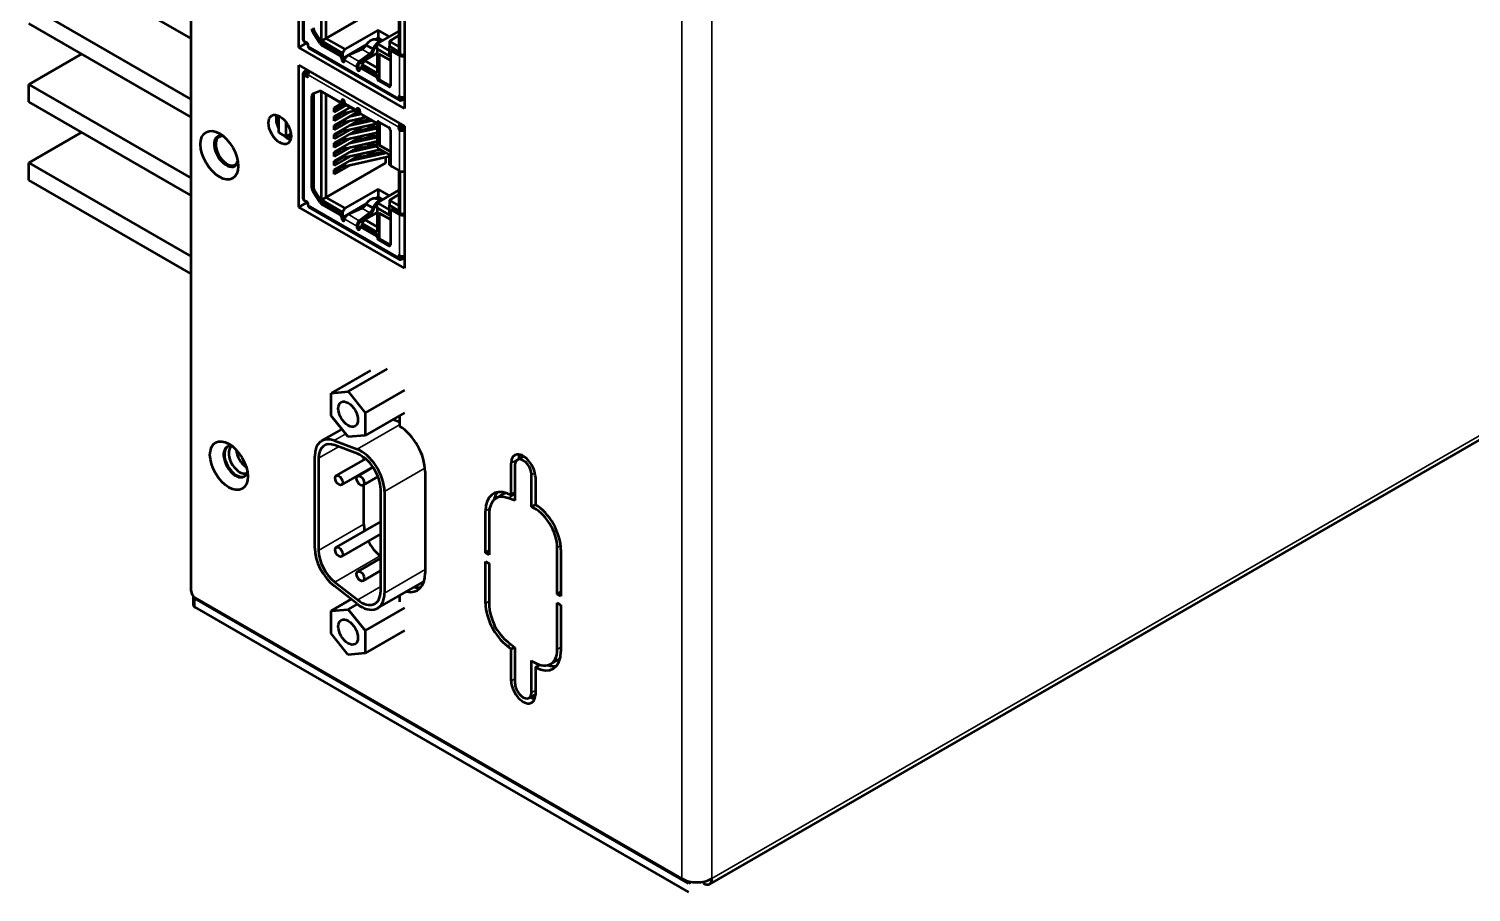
# Model space of a CAD drawing. Header units: millimetres. Extents: x 3412 to 5643, y 891 to 1933.
# Drawn here: x 4383.6 to 4518.7, y 1629.6 to 1710.5 of the extents above; entities that cross this region are included whole.
import ezdxf

# ---------------------------------------------------------------- set-up
doc = ezdxf.new("R2010")
doc.units = ezdxf.units.MM
doc.header["$LTSCALE"] = 1.8
doc.layers.add('외형선(ISO)', color=7, linetype='Continuous', lineweight=50)
doc.layers.add('좁은 외형선(ISO)', color=7, linetype='Continuous', lineweight=35)

msp = doc.modelspace()

# ---------------------------------------------------------------- linework, layer by layer
at = {"layer": '외형선(ISO)'}
for p, q in [((4398.831, 1657.838), (4398.831, 1805.461)), ((4408.907, 1708.767), (4408.907, 1722.076)), ((4409.317, 1709.5), (4409.317, 1721.257)), ((4411.039, 1709.39), (4411.039, 1719.547)), ((4411.463, 1719.302), (4411.463, 1709.634)), ((4398.831, 1709.604), (4383.628, 1718.381)), ((4418.807, 1716.36), (4418.807, 1703.052)), ((4383.628, 1712.666), (4398.831, 1703.888)), ((4417.063, 1712.868), (4411.463, 1709.634)), ((4418.294, 1712.141), (4418.294, 1708.377)), ((4418.428, 1708.144), (4418.428, 1712.075)), ((4398.831, 1702.255), (4383.628, 1711.033)), ((4408.907, 1708.767), (4409.614, 1709.175)), ((4409.717, 1709.173), (4409.434, 1709.336)), ((4409.614, 1709.232), (4409.614, 1709.175)), ((4409.614, 1709.175), (4409.784, 1709.077)), ((4409.66, 1709.206), (4409.66, 1709.177)), ((4409.77, 1709.114), (4409.66, 1709.177)), ((4410.268, 1710.137), (4410.891, 1709.178)), ((4411.033, 1709.259), (4410.41, 1710.218)), ((4411.039, 1709.39), (4411.463, 1709.634)), ((4413.019, 1708.246), (4411.039, 1709.39)), ((4411.463, 1709.634), (4413.231, 1708.614)), ((4416.342, 1710.41), (4413.231, 1708.614)), ((4416.102, 1709.536), (4416.342, 1709.675)), ((4416.14, 1709.523), (4416.237, 1709.482)), ((4418.294, 1710.32), (4416.243, 1709.136)), ((4416.342, 1710.41), (4416.342, 1709.675)), ((4417.396, 1709.802), (4416.342, 1710.41)), ((4416.342, 1709.675), (4416.759, 1709.434)), ((4417.403, 1709.381), (4418.294, 1709.896)), ((4417.403, 1709.381), (4417.403, 1708.891)), ((4418.294, 1708.867), (4417.403, 1709.381)), ((4388.578, 1708.175), (4383.628, 1705.317)), ((4418.807, 1703.052), (4408.907, 1708.767)), ((4409.787, 1708.908), (4409.787, 1709.051)), ((4418.355, 1703.826), (4409.87, 1708.725)), ((4412.793, 1707.985), (4411.117, 1708.952)), ((4411.259, 1709.034), (4412.934, 1708.067)), ((4413.019, 1708.246), (4413.231, 1708.614)), ((4413.019, 1708.246), (4413.019, 1707.985)), ((4413.075, 1707.789), (4415.255, 1709.048)), ((4413.075, 1707.822), (4413.075, 1707.765)), ((4413.547, 1708.048), (4414.817, 1708.621)), ((4415.577, 1708.182), (4414.583, 1707.449)), ((4414.583, 1707.286), (4415.577, 1708.019)), ((4415.069, 1707.552), (4416.243, 1708.23)), ((4415.194, 1708.953), (4415.248, 1709.037)), ((4415.886, 1708.669), (4415.849, 1708.575)), ((4415.957, 1708.533), (4415.994, 1708.627)), ((4416.243, 1709.136), (4417.403, 1708.467)), ((4416.243, 1708.647), (4416.243, 1709.136)), ((4417.403, 1707.977), (4416.243, 1708.647)), ((4416.243, 1708.647), (4416.243, 1706.385)), ((4416.455, 1705.812), (4416.455, 1708.193)), ((4417.495, 1707.593), (4416.455, 1708.193)), ((4416.486, 1708.135), (4416.521, 1708.155)), ((4417.495, 1707.552), (4416.486, 1708.135)), ((4416.486, 1705.774), (4416.486, 1708.135)), ((4417.403, 1708.891), (4418.294, 1708.377)), ((4417.403, 1707.977), (4417.403, 1708.891)), ((4417.495, 1708.357), (4417.495, 1705.189)), ((4417.678, 1708.53), (4417.536, 1708.448)), ((4418.343, 1708.03), (4417.636, 1708.438)), ((4417.778, 1708.52), (4418.485, 1708.112)), ((4418.768, 1708.112), (4418.807, 1708.134)), ((4408.907, 1707.134), (4418.807, 1701.419)), ((4408.907, 1693.825), (4408.907, 1707.134)), ((4409.703, 1706.675), (4409.434, 1706.52)), ((4409.575, 1706.438), (4409.692, 1706.505)), ((4409.614, 1706.726), (4409.614, 1706.624)), ((4409.66, 1706.45), (4409.768, 1706.637)), ((4412.934, 1707.683), (4412.934, 1707.74)), ((4413.08, 1707.721), (4413.232, 1707.634)), ((4413.217, 1707.52), (4413.224, 1707.581)), ((4414.412, 1706.977), (4414.341, 1706.936)), ((4414.341, 1706.936), (4414.348, 1706.867)), ((4414.348, 1706.867), (4414.49, 1706.948)), ((4414.483, 1707.018), (4414.412, 1706.977)), ((4414.49, 1706.948), (4414.483, 1707.018)), ((4414.494, 1706.905), (4414.643, 1706.819)), ((4414.583, 1707.449), (4414.583, 1707.368)), ((4414.583, 1707.368), (4414.583, 1707.286)), ((4414.631, 1706.76), (4414.631, 1706.703)), ((4414.814, 1706.934), (4414.672, 1706.852)), ((4416.222, 1706.005), (4414.772, 1706.842)), ((4415.069, 1707.552), (4414.857, 1707.185)), ((4416.243, 1706.385), (4414.857, 1707.185)), ((4414.857, 1706.943), (4414.857, 1707.185)), ((4414.914, 1706.924), (4416.363, 1706.087)), ((4415.069, 1707.552), (4416.243, 1706.875)), ((4383.628, 1705.317), (4398.831, 1696.54)), ((4383.628, 1703.684), (4383.628, 1705.317)), ((4409.317, 1694.599), (4409.317, 1706.356)), ((4409.434, 1706.193), (4409.717, 1706.03)), ((4409.787, 1706.152), (4409.575, 1706.275)), ((4409.66, 1706.45), (4409.812, 1706.362)), ((4409.66, 1706.45), (4409.66, 1706.226)), ((4409.787, 1706.071), (4409.787, 1706.213)), ((4416.293, 1705.883), (4416.293, 1705.801)), ((4416.363, 1705.679), (4417.353, 1705.107)), ((4416.434, 1705.883), (4416.434, 1705.964)), ((4417.495, 1705.189), (4416.505, 1705.76)), ((4410.141, 1695.623), (4410.141, 1704.189)), ((4410.891, 1704.669), (4410.268, 1704.429)), ((4410.282, 1704.271), (4410.282, 1695.704)), ((4411.039, 1694.489), (4411.039, 1704.646)), ((4413.019, 1703.503), (4411.039, 1704.646)), ((4411.117, 1704.633), (4412.793, 1703.666)), ((4411.463, 1704.401), (4411.463, 1694.734)), ((4412.934, 1703.748), (4412.934, 1703.805)), ((4413.075, 1703.886), (4413.075, 1703.829)), ((4418.273, 1704.009), (4418.273, 1704.152)), ((4418.414, 1704.16), (4418.414, 1704.09)), ((4418.555, 1704.009), (4418.793, 1704.146)), ((4418.555, 1703.846), (4418.807, 1703.991)), ((4418.701, 1703.929), (4418.807, 1703.868)), ((4398.831, 1694.907), (4383.628, 1703.684)), ((4412.241, 1703.135), (4412.948, 1703.544)), ((4413.347, 1703.366), (4412.241, 1702.727)), ((4412.241, 1702.302), (4413.715, 1703.153)), ((4412.241, 1702.727), (4412.241, 1703.135)), ((4413.754, 1702.768), (4412.241, 1701.894)), ((4412.241, 1701.47), (4414.445, 1702.742)), ((4412.828, 1703.331), (4412.404, 1703.086)), ((4412.404, 1702.253), (4412.828, 1702.498)), ((4413.034, 1703.738), (4412.893, 1703.656)), ((4413.019, 1703.729), (4413.019, 1703.503)), ((4413.231, 1703.38), (4413.019, 1703.503)), ((4413.224, 1703.572), (4413.217, 1703.641)), ((4413.231, 1703.38), (4413.285, 1703.411)), ((4413.246, 1702.655), (4414.208, 1702.868)), ((4413.327, 1703.377), (4414.404, 1702.756)), ((4413.748, 1703.134), (4413.639, 1703.11)), ((4414.766, 1702.527), (4413.639, 1702.277)), ((4414.161, 1702.578), (4414.646, 1702.686)), ((4414.348, 1702.988), (4414.341, 1702.927)), ((4414.341, 1702.927), (4414.412, 1702.968)), ((4414.49, 1703.07), (4414.348, 1702.988)), ((4414.412, 1702.968), (4414.483, 1703.009)), ((4414.483, 1703.009), (4414.49, 1703.07)), ((4414.593, 1702.958), (4414.583, 1702.95)), ((4414.583, 1702.95), (4414.583, 1702.869)), ((4414.583, 1702.869), (4414.583, 1702.787)), ((4414.583, 1702.787), (4414.631, 1702.822)), ((4414.631, 1702.825), (4414.631, 1702.768)), ((4414.772, 1702.523), (4416.222, 1701.686)), ((4414.857, 1702.441), (4414.857, 1702.474)), ((4416.243, 1701.641), (4414.857, 1702.441)), ((4407.038, 1700.805), (4407.038, 1702.369)), ((4407.71, 1701.795), (4407.71, 1700.417)), ((4412.241, 1701.894), (4412.241, 1702.302)), ((4412.241, 1700.637), (4414.948, 1702.2)), ((4413.754, 1701.935), (4412.241, 1701.061)), ((4412.241, 1701.061), (4412.241, 1701.47)), ((4412.241, 1699.804), (4414.948, 1701.367)), ((4413.754, 1701.102), (4412.241, 1700.229)), ((4412.828, 1701.666), (4412.404, 1701.421)), ((4413.246, 1701.822), (4415.185, 1702.252)), ((4413.246, 1700.99), (4416.227, 1701.65)), ((4415.767, 1701.916), (4413.639, 1701.444)), ((4416.243, 1701.188), (4413.639, 1700.611)), ((4414.161, 1701.745), (4415.535, 1702.05)), ((4414.161, 1700.912), (4416.243, 1701.374)), ((4415.465, 1702.09), (4415.309, 1702)), ((4416.095, 1701.621), (4415.309, 1701.167)), ((4416.243, 1701.641), (4416.243, 1699.379)), ((4416.272, 1701.681), (4416.413, 1701.763)), ((4416.293, 1701.808), (4416.293, 1701.727)), ((4417.353, 1701.278), (4416.363, 1701.849)), ((4416.455, 1699.588), (4416.455, 1701.796)), ((4416.486, 1701.779), (4416.486, 1699.611)), ((4418.273, 1701.172), (4418.273, 1701.314)), ((4418.414, 1701.396), (4418.414, 1701.253)), ((4418.445, 1701.168), (4418.64, 1701.506)), ((4418.782, 1701.139), (4418.473, 1701.139)), ((4418.64, 1701.506), (4418.495, 1701.59)), ((4418.64, 1701.506), (4418.647, 1701.51)), ((4418.64, 1701.506), (4418.807, 1701.218)), ((4418.768, 1701.131), (4418.807, 1701.153)), ((4418.807, 1701.419), (4418.807, 1688.11)), ((4388.578, 1700.827), (4383.628, 1697.969)), ((4407.71, 1700.417), (4407.038, 1700.805)), ((4407.71, 1700.417), (4408.185, 1700.692)), ((4407.76, 1700.446), (4407.76, 1700.368)), ((4408.149, 1700.364), (4407.883, 1700.517)), ((4408.2, 1700.498), (4408.025, 1700.599)), ((4408.131, 1700.66), (4408.193, 1700.624)), ((4412.241, 1700.229), (4412.241, 1700.637)), ((4412.241, 1698.971), (4414.948, 1700.534)), ((4413.754, 1700.269), (4412.241, 1699.396)), ((4412.241, 1699.396), (4412.241, 1699.804)), ((4412.828, 1700.833), (4412.404, 1700.588)), ((4412.828, 1700), (4412.404, 1699.755)), ((4413.246, 1700.157), (4416.243, 1700.821)), ((4413.246, 1699.324), (4416.243, 1699.988)), ((4416.243, 1700.356), (4413.639, 1699.779)), ((4414.161, 1700.08), (4416.243, 1700.541)), ((4416.095, 1700.788), (4415.309, 1700.334)), ((4416.095, 1699.955), (4415.309, 1699.501)), ((4417.495, 1701.033), (4417.495, 1697.865)), ((4412.241, 1698.138), (4414.948, 1699.701)), ((4413.754, 1699.437), (4412.241, 1698.563)), ((4412.241, 1698.563), (4412.241, 1698.971)), ((4412.241, 1697.305), (4414.948, 1698.868)), ((4413.754, 1698.604), (4412.241, 1697.73)), ((4412.828, 1699.167), (4412.404, 1698.922)), ((4413.246, 1698.491), (4416.524, 1699.217)), ((4413.246, 1697.658), (4417.403, 1698.58)), ((4416.243, 1699.523), (4413.639, 1698.946)), ((4417.106, 1698.881), (4413.639, 1698.113)), ((4414.161, 1699.247), (4416.243, 1699.708)), ((4414.161, 1698.414), (4416.874, 1699.015)), ((4416.095, 1699.123), (4415.309, 1698.668)), ((4416.243, 1699.379), (4417.403, 1698.71)), ((4416.491, 1699.608), (4416.455, 1699.588)), ((4416.455, 1699.588), (4417.495, 1698.987)), ((4416.486, 1699.611), (4417.495, 1699.028)), ((4417.063, 1697.967), (4417.063, 1698.504)), ((4417.403, 1697.795), (4417.403, 1698.71)), ((4383.628, 1697.969), (4398.831, 1689.191)), ((4383.628, 1696.336), (4383.628, 1697.969)), ((4417.063, 1697.967), (4411.463, 1694.734)), ((4412.241, 1697.73), (4412.241, 1698.138)), ((4413.754, 1697.771), (4412.241, 1696.897)), ((4412.241, 1696.897), (4412.241, 1697.305)), ((4412.828, 1698.334), (4412.404, 1698.089)), ((4412.828, 1697.501), (4412.404, 1697.256)), ((4417.543, 1697.715), (4417.403, 1697.795)), ((4417.636, 1697.62), (4418.343, 1697.212)), ((4418.294, 1697.24), (4418.294, 1693.476)), ((4418.428, 1693.243), (4418.428, 1697.174)), ((4398.831, 1687.558), (4383.628, 1696.336)), ((4409.717, 1694.272), (4409.434, 1694.435)), ((4409.614, 1694.331), (4409.614, 1694.233)), ((4410.268, 1695.236), (4410.891, 1694.277)), ((4411.033, 1694.358), (4410.41, 1695.317)), ((4411.039, 1694.489), (4411.463, 1694.734)), ((4413.019, 1693.345), (4411.039, 1694.489)), ((4411.463, 1694.734), (4413.231, 1693.713)), ((4416.342, 1695.509), (4413.231, 1693.713)), ((4416.102, 1694.635), (4416.342, 1694.774)), ((4416.14, 1694.622), (4416.237, 1694.581)), ((4418.294, 1695.419), (4416.243, 1694.235)), ((4416.342, 1695.509), (4416.342, 1694.774)), ((4417.396, 1694.901), (4416.342, 1695.509)), ((4416.342, 1694.774), (4416.759, 1694.533)), ((4417.403, 1694.48), (4418.294, 1694.995)), ((4417.403, 1694.48), (4417.403, 1693.99)), ((4418.294, 1693.966), (4417.403, 1694.48)), ((4408.907, 1693.825), (4409.614, 1694.233)), ((4418.807, 1688.11), (4408.907, 1693.825)), ((4409.614, 1694.233), (4409.787, 1694.133)), ((4409.66, 1694.305), (4409.66, 1694.276)), ((4409.77, 1694.213), (4409.66, 1694.276)), ((4409.787, 1694.007), (4409.787, 1694.15)), ((4418.355, 1688.925), (4409.87, 1693.824)), ((4412.793, 1693.084), (4411.117, 1694.051)), ((4411.259, 1694.133), (4412.934, 1693.166)), ((4413.019, 1693.345), (4413.231, 1693.713)), ((4413.019, 1693.345), (4413.019, 1693.084)), ((4413.075, 1692.888), (4415.255, 1694.147)), ((4413.547, 1693.147), (4414.817, 1693.72)), ((4415.577, 1693.281), (4414.583, 1692.548)), ((4414.583, 1692.385), (4415.577, 1693.118)), ((4415.069, 1692.651), (4416.243, 1693.329)), ((4415.194, 1694.052), (4415.248, 1694.136)), ((4415.886, 1693.768), (4415.849, 1693.674)), ((4415.957, 1693.632), (4415.994, 1693.726)), ((4416.243, 1694.235), (4417.403, 1693.566)), ((4416.243, 1693.746), (4416.243, 1694.235)), ((4417.403, 1693.076), (4416.243, 1693.746)), ((4416.243, 1693.746), (4416.243, 1691.484)), ((4416.455, 1690.911), (4416.455, 1693.292)), ((4417.495, 1692.692), (4416.455, 1693.292)), ((4416.486, 1693.234), (4416.521, 1693.254)), ((4417.495, 1692.651), (4416.486, 1693.234)), ((4416.486, 1690.873), (4416.486, 1693.234)), ((4417.403, 1693.99), (4418.294, 1693.476)), ((4417.403, 1693.076), (4417.403, 1693.99)), ((4417.495, 1693.456), (4417.495, 1690.288)), ((4417.678, 1693.629), (4417.536, 1693.547)), ((4418.343, 1693.129), (4417.636, 1693.537)), ((4417.778, 1693.619), (4418.485, 1693.211)), ((4418.768, 1693.211), (4418.807, 1693.233)), ((4412.934, 1692.782), (4412.934, 1692.839)), ((4413.075, 1692.921), (4413.075, 1692.864)), ((4413.08, 1692.82), (4413.232, 1692.733)), ((4413.217, 1692.619), (4413.224, 1692.68)), ((4414.412, 1692.076), (4414.341, 1692.035)), ((4414.341, 1692.035), (4414.348, 1691.966)), ((4414.348, 1691.966), (4414.49, 1692.047)), ((4414.483, 1692.117), (4414.412, 1692.076)), ((4414.49, 1692.047), (4414.483, 1692.117)), ((4414.494, 1692.004), (4414.643, 1691.918)), ((4414.583, 1692.548), (4414.583, 1692.467)), ((4414.583, 1692.467), (4414.583, 1692.385)), ((4414.631, 1691.859), (4414.631, 1691.802)), ((4414.814, 1692.033), (4414.672, 1691.951)), ((4416.222, 1691.104), (4414.772, 1691.941)), ((4415.069, 1692.651), (4414.857, 1692.284)), ((4416.243, 1691.484), (4414.857, 1692.284)), ((4414.857, 1692.042), (4414.857, 1692.284)), ((4414.914, 1692.023), (4416.363, 1691.186)), ((4415.069, 1692.651), (4416.243, 1691.974)), ((4416.293, 1690.982), (4416.293, 1690.9)), ((4416.363, 1690.778), (4417.353, 1690.206)), ((4416.434, 1690.982), (4416.434, 1691.063)), ((4417.495, 1690.288), (4416.505, 1690.859)), ((4418.273, 1689.108), (4418.273, 1689.251)), ((4418.414, 1689.259), (4418.414, 1689.189)), ((4418.555, 1689.108), (4418.793, 1689.245)), ((4418.555, 1688.945), (4418.807, 1689.09)), ((4418.665, 1689.008), (4418.807, 1688.926)), ((4546.388, 1687.545), (4447.394, 1630.39)), ((4415.625, 1678.515), (4411.948, 1676.392)), ((4413.539, 1676.534), (4417.216, 1678.657)), ((4411.948, 1676.392), (4413.539, 1676.534)), ((4411.948, 1674.271), (4411.948, 1676.392)), ((4413.539, 1676.534), (4415.13, 1674.555)), ((4418.807, 1676.678), (4415.13, 1674.555)), ((4413.539, 1672.292), (4411.948, 1674.271)), ((4418.807, 1674.557), (4415.13, 1672.434)), ((4415.13, 1674.555), (4415.13, 1672.434)), ((4418.347, 1674.291), (4418.347, 1673.303)), ((4411.059, 1671.907), (4412.964, 1673.007)), ((4418.347, 1673.683), (4417.708, 1673.922)), ((4412.228, 1671.935), (4414.371, 1671.134)), ((4414.432, 1670.697), (4412.29, 1671.498)), ((4415.13, 1672.434), (4413.539, 1672.292)), ((4410.417, 1661.857), (4410.417, 1670.488)), ((4410.77, 1670.284), (4410.77, 1661.653)), ((4415.174, 1670.244), (4412.426, 1668.657)), ((4415.013, 1670.15), (4415.013, 1670.372)), ((4429.394, 1670.14), (4429.975, 1670.475)), ((4429.519, 1670.249), (4429.519, 1670.213)), ((4415.855, 1669.482), (4412.926, 1667.791)), ((4415.878, 1669.449), (4414.434, 1668.616)), ((4415.013, 1668.95), (4415.013, 1668.996)), ((4420.751, 1669.058), (4420.751, 1659.518)), ((4428.812, 1666.86), (4428.812, 1669.841)), ((4429.166, 1669.636), (4429.166, 1666.313)), ((4430.721, 1665.73), (4430.721, 1668.738)), ((4416.344, 1668.564), (4414.934, 1667.75)), ((4415.013, 1664.102), (4415.013, 1667.796)), ((4416.59, 1657.856), (4416.59, 1667.36)), ((4431.075, 1668.534), (4431.075, 1665.955)), ((4416.944, 1667.156), (4416.944, 1657.652)), ((4427.383, 1666.53), (4428.09, 1666.938)), ((4428.453, 1666.994), (4428.812, 1666.86)), ((4429.166, 1666.313), (4428.515, 1666.557)), ((4428.812, 1666.86), (4429.166, 1667.064)), ((4430.721, 1665.73), (4431.092, 1665.944)), ((4426.408, 1661.431), (4426.408, 1665.361)), ((4426.762, 1665.156), (4426.762, 1661.226)), ((4416.59, 1664.349), (4412.426, 1661.945)), ((4416.59, 1663.195), (4412.926, 1661.079)), ((4433.126, 1657.552), (4433.126, 1661.914)), ((4416.59, 1660.912), (4414.434, 1659.667)), ((4416.59, 1661.089), (4416.532, 1661.134)), ((4426.408, 1661.431), (4426.762, 1661.635)), ((4426.762, 1661.226), (4426.408, 1661.431)), ((4426.408, 1660.614), (4426.762, 1660.41)), ((4426.408, 1656.684), (4426.408, 1660.614)), ((4433.479, 1661.71), (4433.479, 1657.348)), ((4416.59, 1659.757), (4414.934, 1658.801)), ((4426.762, 1660.41), (4426.762, 1656.48)), ((4414.371, 1656.645), (4412.228, 1658.318)), ((4412.29, 1658.685), (4414.432, 1657.012)), ((4416.301, 1656.233), (4420.544, 1658.683)), ((4399.038, 1656.532), (4399.038, 1657.347)), ((4444.793, 1630.894), (4399.185, 1657.226)), ((4445.429, 1630.445), (4399.185, 1657.144)), ((4413.831, 1657.067), (4411.948, 1655.98)), ((4413.539, 1656.122), (4414.402, 1656.62)), ((4418.347, 1657.414), (4418.347, 1656.837)), ((4433.126, 1657.552), (4433.479, 1657.756)), ((4433.479, 1657.348), (4433.126, 1657.552)), ((4433.126, 1652.374), (4433.126, 1656.736)), ((4433.126, 1656.736), (4433.479, 1656.532)), ((4433.479, 1656.532), (4433.479, 1652.17)), ((4399.185, 1656.328), (4445.429, 1629.628)), ((4411.948, 1655.98), (4413.539, 1656.122)), ((4411.948, 1653.858), (4411.948, 1655.98)), ((4413.539, 1656.122), (4415.13, 1654.143)), ((4418.807, 1656.265), (4415.13, 1654.143)), ((4413.539, 1651.879), (4411.948, 1653.858)), ((4418.807, 1654.144), (4415.13, 1652.021)), ((4415.13, 1654.143), (4415.13, 1652.021)), ((4428.812, 1652.409), (4428.453, 1652.689)), ((4428.515, 1653.056), (4429.166, 1652.547)), ((4428.812, 1652.409), (4429.117, 1652.585)), ((4429.166, 1652.547), (4429.166, 1649.224)), ((4415.13, 1652.021), (4413.539, 1651.879)), ((4428.812, 1649.428), (4428.812, 1652.409)), ((4430.721, 1648.326), (4430.721, 1651.334)), ((4432.504, 1651.001), (4433.211, 1651.409)), ((4431.075, 1650.701), (4431.482, 1650.936)), ((4431.075, 1650.701), (4431.075, 1648.122)), ((4431.429, 1650.954), (4431.429, 1650.905)), ((4430.494, 1647.822), (4431.075, 1648.158)), ((4445.689, 1630.595), (4445.429, 1630.445)), ((4446.844, 1630.445), (4446.844, 1630.615))]:
    msp.add_line(p, q, dxfattribs=at)
for centre, major_axis, ratio, start_param, end_param in [((4410.636, 1710.401), (-0.25, 0.433), 0.5773502, 0.7853981, 1.6614561), ((4409.717, 1709.5), (-0.4, 0), 0.5773503, 0, 0.7853981), ((4409.717, 1709.092), (-0.05, 0.0866), 0.5773502, 3.9269907, 5.4977871), ((4410.494, 1710.32), (0.25, -0.433), 0.5773502, 3.9269907, 4.8030488), ((4411.117, 1709.361), (0.25, -0.433), 0.5773502, 4.8030488, 5.4977871), ((4411.259, 1709.442), (-0.25, 0.433), 0.5773502, 1.6614562, 2.3561944), ((4416.428, 1709.369), (0.267, -0.137), 0.0711625, 1.0799415, 2.4029107), ((4410.07, 1709.071), (-0.2, -0.346), 0.5773503, 5.4977873, 6.2831853), ((4412.793, 1707.822), (0.1, -0.173), 0.5773502, 0.7853981, 2.3561944), ((4412.934, 1707.904), (-0.1, 0.173), 0.5773502, 3.9269908, 5.4977871), ((4417.636, 1708.275), (-0.1, 0.173), 0.5773502, 5.497787, 7.0685834), ((4417.778, 1708.357), (-0.1, 0.173), 0.5773502, 5.497787, 6.2831853), ((4418.626, 1708.193), (-0.4, 0), 0.5773503, 0.7853974, 2.0391313), ((4418.626, 1708.193), (0.2, 0), 0.5773503, 3.9269879, 5.4977871), ((4409.717, 1706.356), (-0.4, 0), 0.5773503, 5.4977871, 7.0685834), ((4410.07, 1706.377), (-0.2, -0.346), 0.5773503, 4.5254712, 5.4977873), ((4413.075, 1707.601), (0.1, -0.173), 0.5773502, 3.9269908, 7.0685834), ((4413.217, 1707.683), (-0.1, 0.173), 0.5773502, 0.7853981, 2.3561943), ((4414.49, 1706.785), (0.1, -0.173), 0.5773502, 3.9269891, 7.0685829), ((4414.631, 1706.867), (-0.1, 0.173), 0.5773502, 0.7853979, 2.3561943), ((4414.772, 1706.679), (-0.1, 0.173), 0.5773502, 5.4977871, 7.0685834), ((4414.914, 1706.76), (-0.1, 0.173), 0.5773502, 5.4977871, 6.2831853), ((4409.717, 1706.356), (-0.2, 0), 0.5773503, 5.4977871, 7.0685834), ((4409.717, 1706.111), (0.05, -0.0866), 0.5773502, 5.4977871, 7.0685834), ((4416.222, 1705.924), (0.05, -0.0866), 0.5773502, 0.7853981, 2.3561944), ((4416.363, 1705.76), (0.05, -0.0866), 0.5773502, 3.9269907, 5.4977872), ((4416.363, 1706.005), (-0.05, 0.0866), 0.5773502, 3.9269907, 5.4977871), ((4416.505, 1705.842), (-0.05, 0.0866), 0.5773502, 0.7853981, 2.3561945), ((4417.353, 1705.27), (0.1, -0.173), 0.5773502, 5.497787, 7.0685834), ((4410.494, 1703.985), (-0.25, 0.433), 0.5773502, 6.1925254, 7.0685834), ((4410.636, 1704.067), (-0.25, 0.433), 0.5773502, 0.2307682, 0.7853981), ((4411.117, 1704.225), (-0.25, 0.433), 0.5773502, 5.4977871, 6.1925253), ((4413.075, 1703.723), (-0.1, 0.173), 0.5773502, 3.9269926, 7.0685834), ((4412.934, 1703.911), (0.1, -0.173), 0.5773502, 0, 0.7853981), ((4418.343, 1704.111), (-0.05, 0.0866), 0.5773502, 5.4977811, 7.0685833), ((4418.555, 1704.172), (-0.2, -0.346), 0.5773503, 5.4977873, 7.0685836), ((4418.626, 1704.356), (0.4, 0), 0.5773503, 3.9269895, 5.1807227), ((4418.555, 1704.172), (-0.1, -0.173), 0.5773503, 5.4977873, 7.0685836), ((4407.847, 1701.5), (0.75, -1.299), 0.5773503, 3.6324753, 4.6313904), ((4411.979, 1703.331), (0.6, 0), 0.5773503, 5.1635773, 5.4977871), ((4412.793, 1703.829), (0.1, -0.173), 0.5773502, 5.4977871, 7.0685834), ((4413.676, 1702.841), (1.2, 0), 0.5773503, 2.0645896, 2.3561944), ((4413.676, 1702.008), (1.2, 0), 0.5773503, 1.9373154, 2.3561944), ((4414.49, 1702.907), (-0.1, 0.173), 0.5773502, 3.9269908, 7.0685832), ((4414.772, 1702.686), (-0.1, 0.173), 0.5773502, 0.7853981, 2.3561944), ((4411.979, 1702.498), (0.6, 0), 0.5773503, 5.1635773, 5.4977871), ((4411.979, 1701.666), (0.6, 0), 0.5773503, 5.1635773, 5.4977871), ((4413.676, 1701.176), (1.2, 0), 0.5773503, 1.9373154, 2.3561944), ((4416.222, 1701.768), (0.05, -0.0866), 0.5773502, 5.4977871, 7.0685834), ((4416.363, 1701.768), (-0.05, 0.0866), 0.5773502, 5.497787, 7.0685834), ((4416.363, 1701.849), (0.05, -0.0866), 0.5773502, 0, 0.7853981), ((4417.353, 1701.114), (-0.1, 0.173), 0.5773502, 3.9269907, 5.4977871), ((4418.555, 1701.478), (0.2, 0.346), 0.5773503, 1.3838785, 2.3561946), ((4418.343, 1701.131), (0.05, -0.0866), 0.5773502, 3.9269908, 5.4977939), ((4418.555, 1701.478), (-0.1, -0.173), 0.5773503, 4.3315898, 5.4977873), ((4418.485, 1701.212), (-0.05, 0.0866), 0.5773502, 0.7853982, 2.3562003), ((4418.626, 1701.212), (0.2, 0), 0.5773503, 3.9269882, 5.4977871), ((4402.119, 1699.051), (-0.8, 1.386), 0.5773503, 5.7500535, 9.9579098), ((4402.19, 1699.092), (-0.8, 1.386), 0.5773503, 0.0442086, 3.0973841), ((4402.19, 1699.092), (-0.75, 1.299), 0.5773503, 5.7923026, 9.9156606), ((4407.847, 1701.5), (0.75, -1.299), 0.5773503, 5.1759141, 5.7923026), ((4407.866, 1700.307), (-0.075, 0.13), 0.5773502, 0.7853981, 1.108311), ((4408.149, 1700.242), (0.075, -0.13), 0.5773502, 1.9387753, 2.3561944), ((4411.979, 1700.833), (0.6, 0), 0.5773503, 5.1635773, 5.4977871), ((4411.979, 1700), (0.6, 0), 0.5773503, 5.1635773, 5.4977871), ((4413.676, 1700.343), (1.2, 0), 0.5773503, 1.9373154, 2.3561944), ((4413.676, 1699.51), (1.2, 0), 0.5773503, 1.9373154, 2.3561944), ((4418.626, 1701.212), (-0.4, 0), 0.5773503, 0.7853971, 2.039129), ((4411.979, 1699.167), (0.6, 0), 0.5773503, 5.1635773, 5.4977871), ((4413.676, 1698.677), (1.2, 0), 0.5773503, 1.9373154, 2.3561944), ((4413.676, 1697.844), (1.2, 0), 0.5773503, 1.9373154, 2.3561944), ((4411.979, 1698.334), (0.6, 0), 0.5773503, 5.1635773, 5.4977871), ((4411.979, 1697.501), (0.6, 0), 0.5773503, 5.1635773, 5.4977871), ((4413.676, 1697.012), (1.2, 0), 0.5773503, 1.9373154, 2.3561944), ((4417.636, 1697.783), (-0.1, 0.173), 0.5773502, 0.7853981, 2.3561945), ((4418.626, 1697.375), (0.4, 0), 0.5773503, 3.9269902, 5.1807203), ((4410.636, 1695.5), (-0.25, 0.433), 0.5773502, 0.7853981, 1.6614561), ((4409.717, 1694.599), (-0.4, 0), 0.5773503, 0, 0.7853981), ((4410.494, 1695.419), (0.25, -0.433), 0.5773502, 3.9269907, 4.8030488), ((4411.259, 1694.541), (-0.25, 0.433), 0.5773502, 1.6614562, 2.3561944), ((4416.428, 1694.468), (0.267, -0.137), 0.0711625, 1.0799415, 2.4029107), ((4409.717, 1694.191), (-0.05, 0.0866), 0.5773502, 3.9269907, 5.4977871), ((4410.07, 1694.17), (-0.2, -0.346), 0.5773503, 5.4977873, 6.2831853), ((4411.117, 1694.46), (0.25, -0.433), 0.5773502, 4.8030488, 5.4977871), ((4412.793, 1692.921), (0.1, -0.173), 0.5773502, 0.7853981, 2.3561944), ((4412.934, 1693.003), (-0.1, 0.173), 0.5773502, 3.9269908, 5.4977871), ((4417.636, 1693.374), (-0.1, 0.173), 0.5773502, 5.497787, 7.0685834), ((4417.778, 1693.456), (-0.1, 0.173), 0.5773502, 5.497787, 6.2831853), ((4418.626, 1693.292), (-0.4, 0), 0.5773503, 0.7853974, 2.0391263), ((4418.626, 1693.292), (0.2, 0), 0.5773503, 3.9269879, 5.4977871), ((4413.075, 1692.7), (0.1, -0.173), 0.5773502, 3.9269908, 7.0685834), ((4413.217, 1692.782), (-0.1, 0.173), 0.5773502, 0.7853981, 2.3561943), ((4414.49, 1691.884), (0.1, -0.173), 0.5773502, 3.9269891, 7.0685829), ((4414.631, 1691.966), (-0.1, 0.173), 0.5773502, 0.7853979, 2.3561943), ((4414.772, 1691.778), (-0.1, 0.173), 0.5773502, 5.4977871, 7.0685834), ((4414.914, 1691.859), (-0.1, 0.173), 0.5773502, 5.4977871, 6.2831853), ((4416.222, 1691.023), (0.05, -0.0866), 0.5773502, 0.7853981, 2.3561944), ((4416.363, 1690.859), (0.05, -0.0866), 0.5773502, 3.9269907, 5.4977872), ((4416.363, 1691.104), (-0.05, 0.0866), 0.5773502, 3.9269907, 5.4977871), ((4416.505, 1690.941), (-0.05, 0.0866), 0.5773502, 0.7853981, 2.3561945), ((4417.353, 1690.369), (0.1, -0.173), 0.5773502, 5.497787, 7.0685834), ((4418.343, 1689.21), (-0.05, 0.0866), 0.5773502, 5.4977811, 7.0685833), ((4418.555, 1689.271), (-0.2, -0.346), 0.5773503, 5.4977873, 7.0685836), ((4418.626, 1689.455), (0.4, 0), 0.5773503, 3.9269895, 5.1807177), ((4418.555, 1689.271), (-0.1, -0.173), 0.5773503, 5.4977873, 7.0685836), ((4418.276, 1670.487), (1.75, -3.031), 0.5773503, 0.7853982, 2.3276192), ((4403.003, 1669.963), (-0.8, 1.386), 0.5773503, 5.7500535, 9.9579098), ((4403.074, 1670.004), (-0.8, 1.386), 0.5773503, 0.0442086, 3.0973841), ((4403.356, 1670.167), (0.713, -1.234), 0.5773503, 3.1270158, 6.2977621), ((4412.609, 1669.223), (-1.55, 2.685), 0.5773503, 5.6723201, 7.0685835), ((4412.609, 1669.223), (-1.3, 2.252), 0.5773503, 5.6723201, 7.0685835), ((4404.064, 1670.575), (0.713, -1.234), 0.5773503, 3.996828, 5.4279499), ((4414.751, 1668.422), (1.55, -2.685), 0.5773503, 0.7853982, 2.5307274), ((4414.751, 1668.422), (-1.3, 2.252), 0.5773503, 3.9269908, 5.6723201), ((4429.944, 1669.187), (-0.8, 1.386), 0.5773503, 3.9269908, 7.0685835), ((4429.944, 1669.187), (-0.55, 0.953), 0.5773503, 3.9269908, 7.0685835), ((4430.651, 1669.596), (0.8, -1.386), 0.5773503, 3.5993548, 3.9269908), ((4428.883, 1663.932), (-1.75, 3.031), 0.5773503, 5.6723201, 7.0685835), ((4428.883, 1663.932), (-1.5, 2.598), 0.5773503, 5.6723201, 7.0685835), ((4429.59, 1664.34), (-1.75, 3.031), 0.5773503, 0.2034307, 0.5589899), ((4429.59, 1664.34), (-1.5, 2.598), 0.5773503, 6.1353333, 6.2831853), ((4429.59, 1664.34), (1.5, -2.598), 0.5773503, 2.5575524, 2.6004068), ((4431.004, 1663.139), (1.75, -3.031), 0.5773503, 0.7853982, 2.3276192), ((4431.004, 1663.139), (-1.5, 2.598), 0.5773503, 3.9269908, 5.6315187), ((4416.852, 1663.041), (-1.3, 2.252), 0.5773503, 0.7853982, 1.0630292), ((4416.852, 1663.041), (-1.3, 2.252), 0.5773503, 1.4690087, 2.1816616), ((4412.609, 1660.591), (-1.55, 2.685), 0.5773503, 0.7853982, 2.1816616), ((4412.609, 1660.591), (1.3, -2.252), 0.5773503, 3.9269908, 5.3232542), ((4418.276, 1660.947), (1.75, -3.031), 0.5773503, 5.7973246, 7.0685835), ((4399.185, 1657.634), (-0.25, 0.433), 0.5773503, 0.7853982, 2.3561945), ((4414.751, 1658.918), (1.3, -2.252), 0.5773503, 5.3232542, 7.0685835), ((4418.984, 1661.355), (1.75, -3.031), 0.5773503, 5.7973246, 6.0797546), ((4418.994, 1661.367), (1.55, -2.685), 0.5773503, 0, 0.0668087), ((4399.538, 1657.348), (-0.5, 0), 0.5773503, 0.004364, 0.7853982), ((4399.538, 1656.532), (-0.5, 0), 0.5773503, 0, 0.7853982), ((4414.751, 1658.918), (1.55, -2.685), 0.5773503, 5.3232542, 7.0685835), ((4428.883, 1655.255), (-1.75, 3.031), 0.5773503, 0.7853982, 2.1816616), ((4428.883, 1655.255), (1.5, -2.598), 0.5773503, 3.9269908, 5.3232542), ((4431.004, 1653.599), (1.5, -2.598), 0.5773503, 5.3640556, 7.0685835), ((4431.004, 1653.599), (1.75, -3.031), 0.5773503, 5.5263625, 7.0685835), ((4431.711, 1654.007), (1.5, -2.598), 0.5773503, 0, 0.147852), ((4431.711, 1654.007), (1.75, -3.031), 0.5773503, 5.7241954, 6.0797546), ((4429.944, 1648.775), (0.8, -1.386), 0.5773503, 3.9269908, 7.0685835), ((4429.944, 1648.775), (0.55, -0.953), 0.5773503, 3.9269908, 7.0685835), ((4430.651, 1649.183), (0.8, -1.386), 0.5773503, 5.4704297, 5.8254232), ((4446.207, 1631.71), (-2, 0), 0.5773503, 0.7853982, 2.3561945), ((4446.844, 1631.343), (0.55, -0.953), 0.5773503, 5.4977871, 7.0685835)]:
    msp.add_ellipse(centre, major_axis=major_axis, ratio=ratio, start_param=start_param, end_param=end_param, dxfattribs=at)
for centre, major_axis in [((4407.139, 1701.092), (-0.75, 1.299)), ((4401.483, 1698.683), (-1.25, 2.165)), ((4413.539, 1674.413), (-0.65, 1.126)), ((4402.366, 1669.596), (-1.25, 2.165)), ((4412.676, 1668.224), (0.25, -0.433)), ((4414.684, 1668.183), (0.25, -0.433)), ((4412.676, 1661.512), (0.25, -0.433)), ((4414.684, 1659.234), (0.25, -0.433)), ((4413.539, 1654), (-0.65, 1.126))]:
    msp.add_ellipse(centre, major_axis=major_axis, ratio=0.5773503, dxfattribs=at)
for points, knots in [([(4415.248, 1709.037), (4415.285, 1709.096), (4415.327, 1709.153), (4415.373, 1709.206), (4415.419, 1709.259), (4415.468, 1709.308), (4415.52, 1709.351), (4415.572, 1709.394), (4415.625, 1709.432), (4415.68, 1709.462), (4415.734, 1709.493), (4415.789, 1709.516), (4415.843, 1709.531), (4415.897, 1709.546), (4415.95, 1709.553), (4416, 1709.552), (4416.05, 1709.55), (4416.097, 1709.541), (4416.14, 1709.523)], [0, 0, 0, 0, 0.1666667, 0.1666667, 0.1666667, 0.3333333, 0.3333333, 0.3333333, 0.5, 0.5, 0.5, 0.6666667, 0.6666667, 0.6666667, 0.8333333, 0.8333333, 0.8333333, 1, 1, 1, 1]), ([(4416.484, 1709.275), (4416.482, 1709.275), (4416.481, 1709.275), (4416.479, 1709.275), (4416.44, 1709.27), (4416.398, 1709.257), (4416.354, 1709.236), (4416.311, 1709.215), (4416.266, 1709.185), (4416.223, 1709.149), (4416.179, 1709.113), (4416.135, 1709.069), (4416.094, 1709.02), (4416.053, 1708.97), (4416.014, 1708.915), (4415.979, 1708.856), (4415.944, 1708.797), (4415.912, 1708.734), (4415.886, 1708.669)], [0.15990131, 0.15990131, 0.15990131, 0.15990131, 0.16666667, 0.16666667, 0.16666667, 0.33333333, 0.33333333, 0.33333333, 0.5, 0.5, 0.5, 0.66666667, 0.66666667, 0.66666667, 0.83333333, 0.83333333, 0.83333333, 1, 1, 1, 1]), ([(4413.224, 1707.581), (4413.226, 1707.614), (4413.234, 1707.649), (4413.246, 1707.685), (4413.258, 1707.722), (4413.274, 1707.759), (4413.294, 1707.795), (4413.314, 1707.831), (4413.338, 1707.866), (4413.365, 1707.899), (4413.391, 1707.931), (4413.421, 1707.961), (4413.452, 1707.986), (4413.483, 1708.011), (4413.515, 1708.032), (4413.547, 1708.048)], [0, 0, 0, 0, 0.2, 0.2, 0.2, 0.4, 0.4, 0.4, 0.6, 0.6, 0.6, 0.8, 0.8, 0.8, 1, 1, 1, 1]), ([(4414.817, 1708.621), (4414.852, 1708.636), (4414.887, 1708.655), (4414.922, 1708.678), (4414.956, 1708.701), (4414.99, 1708.727), (4415.022, 1708.755), (4415.055, 1708.784), (4415.086, 1708.815), (4415.114, 1708.849), (4415.143, 1708.882), (4415.17, 1708.917), (4415.194, 1708.953)], [0, 0, 0, 0, 0.25, 0.25, 0.25, 0.5, 0.5, 0.5, 0.75, 0.75, 0.75, 1, 1, 1, 1]), ([(4415.849, 1708.575), (4415.834, 1708.534), (4415.816, 1708.494), (4415.796, 1708.455), (4415.775, 1708.417), (4415.753, 1708.38), (4415.73, 1708.347), (4415.706, 1708.313), (4415.681, 1708.282), (4415.655, 1708.254), (4415.63, 1708.227), (4415.603, 1708.202), (4415.577, 1708.182)], [0, 0, 0, 0, 0.25, 0.25, 0.25, 0.5, 0.5, 0.5, 0.75, 0.75, 0.75, 1, 1, 1, 1]), ([(4415.577, 1708.019), (4415.614, 1708.045), (4415.65, 1708.077), (4415.686, 1708.113), (4415.722, 1708.149), (4415.757, 1708.189), (4415.79, 1708.233), (4415.822, 1708.277), (4415.853, 1708.325), (4415.882, 1708.375), (4415.91, 1708.426), (4415.935, 1708.479), (4415.957, 1708.533)], [0, 0, 0, 0, 0.25, 0.25, 0.25, 0.5, 0.5, 0.5, 0.75, 0.75, 0.75, 1, 1, 1, 1]), ([(4415.994, 1708.627), (4416.013, 1708.676), (4416.035, 1708.724), (4416.06, 1708.769), (4416.085, 1708.814), (4416.113, 1708.856), (4416.143, 1708.894), (4416.172, 1708.932), (4416.203, 1708.965), (4416.235, 1708.993), (4416.238, 1708.996), (4416.24, 1708.998), (4416.243, 1709.001)], [0, 0, 0, 0, 0.16666667, 0.16666667, 0.16666667, 0.33333333, 0.33333333, 0.33333333, 0.5, 0.5, 0.5, 0.51466691, 0.51466691, 0.51466691, 0.51466691]), ([(4414.583, 1707.449), (4414.557, 1707.431), (4414.53, 1707.406), (4414.504, 1707.378), (4414.479, 1707.35), (4414.455, 1707.317), (4414.433, 1707.281), (4414.412, 1707.246), (4414.394, 1707.208), (4414.379, 1707.168), (4414.364, 1707.129), (4414.353, 1707.089), (4414.347, 1707.049), (4414.341, 1707.01), (4414.339, 1706.972), (4414.341, 1706.936)], [0, 0, 0, 0, 0.2, 0.2, 0.2, 0.4, 0.4, 0.4, 0.6, 0.6, 0.6, 0.8, 0.8, 0.8, 1, 1, 1, 1]), ([(4414.583, 1707.286), (4414.572, 1707.276), (4414.56, 1707.263), (4414.548, 1707.249), (4414.537, 1707.234), (4414.526, 1707.216), (4414.517, 1707.198), (4414.507, 1707.179), (4414.499, 1707.159), (4414.493, 1707.138), (4414.487, 1707.117), (4414.483, 1707.096), (4414.481, 1707.076), (4414.48, 1707.055), (4414.48, 1707.036), (4414.483, 1707.018)], [0, 0, 0, 0, 0.2, 0.2, 0.2, 0.4, 0.4, 0.4, 0.6, 0.6, 0.6, 0.8, 0.8, 0.8, 1, 1, 1, 1]), ([(4413.327, 1703.377), (4413.315, 1703.384), (4413.304, 1703.392), (4413.294, 1703.402), (4413.274, 1703.421), (4413.258, 1703.446), (4413.246, 1703.475), (4413.234, 1703.503), (4413.226, 1703.536), (4413.224, 1703.572)], [0.4998816, 0.4998816, 0.4998816, 0.4998816, 0.6, 0.6, 0.6, 0.8, 0.8, 0.8, 1, 1, 1, 1]), ([(4414.341, 1702.927), (4414.339, 1702.894), (4414.341, 1702.864), (4414.347, 1702.839), (4414.353, 1702.813), (4414.364, 1702.792), (4414.379, 1702.776), (4414.394, 1702.759), (4414.412, 1702.749), (4414.433, 1702.744), (4414.455, 1702.739), (4414.479, 1702.741), (4414.504, 1702.748), (4414.53, 1702.755), (4414.557, 1702.768), (4414.583, 1702.787)], [0, 0, 0, 0, 0.2, 0.2, 0.2, 0.4, 0.4, 0.4, 0.6, 0.6, 0.6, 0.8, 0.8, 0.8, 1, 1, 1, 1]), ([(4414.483, 1703.009), (4414.48, 1702.993), (4414.48, 1702.979), (4414.481, 1702.967), (4414.483, 1702.955), (4414.487, 1702.945), (4414.493, 1702.938), (4414.499, 1702.93), (4414.507, 1702.926), (4414.517, 1702.924), (4414.526, 1702.923), (4414.537, 1702.924), (4414.548, 1702.929), (4414.56, 1702.933), (4414.572, 1702.941), (4414.583, 1702.95)], [0, 0, 0, 0, 0.2, 0.2, 0.2, 0.4, 0.4, 0.4, 0.6, 0.6, 0.6, 0.8, 0.8, 0.8, 1, 1, 1, 1]), ([(4415.248, 1694.136), (4415.285, 1694.195), (4415.327, 1694.252), (4415.373, 1694.305), (4415.419, 1694.358), (4415.468, 1694.407), (4415.52, 1694.45), (4415.572, 1694.493), (4415.625, 1694.531), (4415.68, 1694.561), (4415.734, 1694.592), (4415.789, 1694.615), (4415.843, 1694.63), (4415.897, 1694.645), (4415.95, 1694.652), (4416, 1694.651), (4416.05, 1694.649), (4416.097, 1694.64), (4416.14, 1694.622)], [0, 0, 0, 0, 0.1666667, 0.1666667, 0.1666667, 0.3333333, 0.3333333, 0.3333333, 0.5, 0.5, 0.5, 0.6666667, 0.6666667, 0.6666667, 0.8333333, 0.8333333, 0.8333333, 1, 1, 1, 1]), ([(4416.484, 1694.375), (4416.482, 1694.374), (4416.481, 1694.374), (4416.479, 1694.374), (4416.44, 1694.369), (4416.398, 1694.356), (4416.354, 1694.335), (4416.311, 1694.314), (4416.266, 1694.284), (4416.223, 1694.248), (4416.179, 1694.212), (4416.135, 1694.168), (4416.094, 1694.119), (4416.053, 1694.069), (4416.014, 1694.014), (4415.979, 1693.955), (4415.944, 1693.896), (4415.912, 1693.833), (4415.886, 1693.768)], [0.15990131, 0.15990131, 0.15990131, 0.15990131, 0.16666667, 0.16666667, 0.16666667, 0.33333333, 0.33333333, 0.33333333, 0.5, 0.5, 0.5, 0.66666667, 0.66666667, 0.66666667, 0.83333333, 0.83333333, 0.83333333, 1, 1, 1, 1]), ([(4413.224, 1692.68), (4413.226, 1692.713), (4413.234, 1692.748), (4413.246, 1692.784), (4413.258, 1692.821), (4413.274, 1692.858), (4413.294, 1692.894), (4413.314, 1692.93), (4413.338, 1692.965), (4413.365, 1692.998), (4413.391, 1693.03), (4413.421, 1693.06), (4413.452, 1693.085), (4413.483, 1693.11), (4413.515, 1693.131), (4413.547, 1693.147)], [0, 0, 0, 0, 0.2, 0.2, 0.2, 0.4, 0.4, 0.4, 0.6, 0.6, 0.6, 0.8, 0.8, 0.8, 1, 1, 1, 1]), ([(4414.817, 1693.72), (4414.852, 1693.735), (4414.887, 1693.755), (4414.922, 1693.777), (4414.956, 1693.8), (4414.99, 1693.826), (4415.022, 1693.854), (4415.055, 1693.883), (4415.086, 1693.914), (4415.114, 1693.948), (4415.143, 1693.981), (4415.17, 1694.016), (4415.194, 1694.052)], [0, 0, 0, 0, 0.25, 0.25, 0.25, 0.5, 0.5, 0.5, 0.75, 0.75, 0.75, 1, 1, 1, 1]), ([(4415.849, 1693.674), (4415.834, 1693.633), (4415.816, 1693.593), (4415.796, 1693.554), (4415.775, 1693.516), (4415.753, 1693.48), (4415.73, 1693.446), (4415.706, 1693.412), (4415.681, 1693.381), (4415.655, 1693.353), (4415.63, 1693.326), (4415.603, 1693.302), (4415.577, 1693.281)], [0, 0, 0, 0, 0.25, 0.25, 0.25, 0.5, 0.5, 0.5, 0.75, 0.75, 0.75, 1, 1, 1, 1]), ([(4415.577, 1693.118), (4415.614, 1693.144), (4415.65, 1693.176), (4415.686, 1693.212), (4415.722, 1693.248), (4415.757, 1693.288), (4415.79, 1693.332), (4415.822, 1693.376), (4415.853, 1693.424), (4415.882, 1693.474), (4415.91, 1693.525), (4415.935, 1693.578), (4415.957, 1693.632)], [0, 0, 0, 0, 0.25, 0.25, 0.25, 0.5, 0.5, 0.5, 0.75, 0.75, 0.75, 1, 1, 1, 1]), ([(4415.994, 1693.726), (4416.013, 1693.775), (4416.035, 1693.823), (4416.06, 1693.868), (4416.085, 1693.913), (4416.113, 1693.955), (4416.143, 1693.993), (4416.172, 1694.031), (4416.203, 1694.064), (4416.235, 1694.092), (4416.238, 1694.095), (4416.24, 1694.097), (4416.243, 1694.1)], [0, 0, 0, 0, 0.16666667, 0.16666667, 0.16666667, 0.33333333, 0.33333333, 0.33333333, 0.5, 0.5, 0.5, 0.51466691, 0.51466691, 0.51466691, 0.51466691]), ([(4414.583, 1692.548), (4414.557, 1692.53), (4414.53, 1692.505), (4414.504, 1692.477), (4414.479, 1692.449), (4414.455, 1692.416), (4414.433, 1692.38), (4414.412, 1692.345), (4414.394, 1692.307), (4414.379, 1692.267), (4414.364, 1692.228), (4414.353, 1692.188), (4414.347, 1692.148), (4414.341, 1692.109), (4414.339, 1692.071), (4414.341, 1692.035)], [0, 0, 0, 0, 0.2, 0.2, 0.2, 0.4, 0.4, 0.4, 0.6, 0.6, 0.6, 0.8, 0.8, 0.8, 1, 1, 1, 1]), ([(4414.583, 1692.385), (4414.572, 1692.375), (4414.56, 1692.363), (4414.548, 1692.348), (4414.537, 1692.333), (4414.526, 1692.315), (4414.517, 1692.297), (4414.507, 1692.278), (4414.499, 1692.258), (4414.493, 1692.237), (4414.487, 1692.216), (4414.483, 1692.195), (4414.481, 1692.175), (4414.48, 1692.154), (4414.48, 1692.135), (4414.483, 1692.117)], [0, 0, 0, 0, 0.2, 0.2, 0.2, 0.4, 0.4, 0.4, 0.6, 0.6, 0.6, 0.8, 0.8, 0.8, 1, 1, 1, 1])]:
    msp.add_open_spline(points, degree=3, knots=knots, dxfattribs=at)
at = {"layer": '좁은 외형선(ISO)'}
for p, q in [((4444.793, 1630.894), (4444.793, 1779.333)), ((4447.621, 1779.333), (4447.621, 1630.894)), ((4409.434, 1721.094), (4409.434, 1709.336)), ((4410.41, 1710.218), (4410.268, 1710.137)), ((4410.891, 1709.178), (4411.033, 1709.259)), ((4416.14, 1709.523), (4416.526, 1709.3)), ((4409.787, 1708.908), (4418.273, 1704.009)), ((4411.259, 1709.034), (4411.117, 1708.952)), ((4412.793, 1707.985), (4412.934, 1708.067)), ((4413.075, 1707.822), (4412.934, 1707.74)), ((4413.547, 1708.048), (4414.583, 1707.449)), ((4415.577, 1708.182), (4414.817, 1708.621)), ((4415.194, 1708.953), (4415.849, 1708.575)), ((4415.886, 1708.669), (4415.248, 1709.037)), ((4415.577, 1708.019), (4415.577, 1708.182)), ((4415.849, 1708.575), (4415.957, 1708.533)), ((4415.994, 1708.627), (4415.886, 1708.669)), ((4417.778, 1708.52), (4417.636, 1708.438)), ((4418.343, 1704.193), (4418.343, 1708.03)), ((4412.934, 1707.683), (4413.075, 1707.765)), ((4414.341, 1706.936), (4413.224, 1707.581)), ((4414.914, 1706.924), (4414.772, 1706.842)), ((4409.434, 1706.193), (4409.434, 1694.435)), ((4409.575, 1706.438), (4409.575, 1706.275)), ((4409.717, 1706.03), (4409.787, 1706.071)), ((4418.273, 1701.314), (4409.787, 1706.213)), ((4416.222, 1706.005), (4416.363, 1706.087)), ((4416.434, 1705.964), (4416.293, 1705.883)), ((4416.293, 1705.801), (4416.434, 1705.883)), ((4416.505, 1705.76), (4416.363, 1705.679)), ((4417.353, 1705.107), (4417.495, 1705.189)), ((4410.282, 1704.271), (4410.141, 1704.189)), ((4413.075, 1703.886), (4412.934, 1703.805)), ((4412.934, 1703.748), (4413.075, 1703.829)), ((4418.343, 1704.193), (4418.273, 1704.152)), ((4418.414, 1704.09), (4418.555, 1704.009)), ((4412.404, 1703.229), (4412.404, 1703.086)), ((4412.828, 1703.331), (4412.828, 1703.474)), ((4412.828, 1702.498), (4412.828, 1702.641)), ((4413.224, 1703.572), (4414.341, 1702.927)), ((4413.246, 1702.883), (4413.246, 1702.655)), ((4414.483, 1703.009), (4414.583, 1702.95)), ((4412.404, 1702.396), (4412.404, 1702.253)), ((4412.404, 1701.564), (4412.404, 1701.421)), ((4412.828, 1701.666), (4412.828, 1701.808)), ((4413.246, 1702.05), (4413.246, 1701.822)), ((4413.246, 1701.217), (4413.246, 1700.99)), ((4416.363, 1701.849), (4416.293, 1701.808)), ((4416.293, 1701.727), (4416.434, 1701.808)), ((4418.273, 1701.172), (4418.414, 1701.253)), ((4418.485, 1701.131), (4418.343, 1701.049)), ((4408.149, 1700.364), (4408.2, 1700.453)), ((4412.404, 1700.731), (4412.404, 1700.588)), ((4412.404, 1699.898), (4412.404, 1699.755)), ((4412.828, 1700.833), (4412.828, 1700.976)), ((4412.828, 1700), (4412.828, 1700.143)), ((4413.246, 1700.384), (4413.246, 1700.157)), ((4418.343, 1697.212), (4418.343, 1701.049)), ((4412.404, 1699.065), (4412.404, 1698.922)), ((4412.828, 1699.167), (4412.828, 1699.31)), ((4412.828, 1698.334), (4412.828, 1698.477)), ((4413.246, 1699.552), (4413.246, 1699.324)), ((4413.246, 1698.719), (4413.246, 1698.491)), ((4412.404, 1698.232), (4412.404, 1698.089)), ((4412.404, 1697.399), (4412.404, 1697.256)), ((4412.828, 1697.501), (4412.828, 1697.644)), ((4413.246, 1697.886), (4413.246, 1697.658)), ((4410.141, 1695.623), (4410.282, 1695.704)), ((4410.41, 1695.317), (4410.268, 1695.236)), ((4410.891, 1694.277), (4411.033, 1694.358)), ((4416.14, 1694.622), (4416.526, 1694.399)), ((4409.787, 1694.007), (4418.273, 1689.108)), ((4411.259, 1694.133), (4411.117, 1694.051)), ((4412.793, 1693.084), (4412.934, 1693.166)), ((4413.547, 1693.147), (4414.583, 1692.548)), ((4415.577, 1693.281), (4414.817, 1693.72)), ((4415.194, 1694.052), (4415.849, 1693.674)), ((4415.886, 1693.768), (4415.248, 1694.136)), ((4415.577, 1693.118), (4415.577, 1693.281)), ((4415.849, 1693.674), (4415.957, 1693.632)), ((4415.994, 1693.726), (4415.886, 1693.768)), ((4417.778, 1693.619), (4417.636, 1693.537)), ((4418.343, 1689.292), (4418.343, 1693.129)), ((4413.075, 1692.921), (4412.934, 1692.839)), ((4412.934, 1692.782), (4413.075, 1692.864)), ((4414.341, 1692.035), (4413.224, 1692.68)), ((4414.914, 1692.023), (4414.772, 1691.941)), ((4416.222, 1691.104), (4416.363, 1691.186)), ((4416.434, 1691.063), (4416.293, 1690.982)), ((4416.293, 1690.9), (4416.434, 1690.982)), ((4416.505, 1690.859), (4416.363, 1690.778)), ((4417.353, 1690.206), (4417.495, 1690.288)), ((4418.343, 1689.292), (4418.273, 1689.251)), ((4418.414, 1689.189), (4418.555, 1689.108)), ((4447.621, 1630.894), (4546.616, 1688.048)), ((4418.347, 1673.43), (4414.371, 1671.134)), ((4410.77, 1670.284), (4412.643, 1671.365)), ((4413.319, 1672.565), (4412.228, 1671.935)), ((4428.812, 1669.841), (4429.519, 1670.249)), ((4420.739, 1669.348), (4416.944, 1667.156)), ((4430.721, 1668.738), (4431.032, 1668.917)), ((4428.515, 1666.557), (4429.166, 1666.933)), ((4426.408, 1665.361), (4426.798, 1665.585)), ((4415.013, 1664.102), (4410.77, 1661.653)), ((4433.126, 1661.914), (4433.457, 1662.105)), ((4416.532, 1661.134), (4412.29, 1658.685)), ((4420.751, 1659.851), (4416.944, 1657.652)), ((4416.59, 1658.257), (4414.432, 1657.012)), ((4399.185, 1656.328), (4399.185, 1657.144)), ((4426.408, 1656.684), (4426.762, 1656.888)), ((4428.453, 1652.689), (4428.758, 1652.865)), ((4433.126, 1652.374), (4433.479, 1652.578)), ((4428.812, 1649.428), (4429.166, 1649.632)), ((4430.721, 1648.326), (4431.075, 1648.53))]:
    msp.add_line(p, q, dxfattribs=at)

doc.saveas('drawing.dxf')
